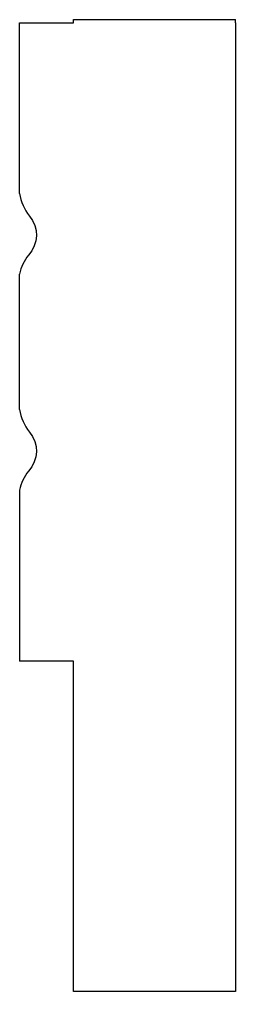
# Model space of a CAD drawing. Header units: millimetres. Extents: x 1187 to 1387, y -199 to 701.
import ezdxf

# ---------------------------------------------------------------- set-up
doc = ezdxf.new("R2010")
doc.units = ezdxf.units.MM

msp = doc.modelspace()

# ---------------------------------------------------------------- linework, layer by layer
for p, q in [((1187.32, 539.69), (1187.32, 697.9)), ((1187.32, 697.9), (1237.32, 697.9)), ((1237.32, 697.9), (1237.32, 700.9)), ((1237.32, 700.9), (1387.32, 700.9)), ((1387.32, 697.9), (1387.32, 700.9)), ((1387.32, 697.9), (1387.32, -199.1)), ((1187.32, 339.69), (1187.32, 465.1)), ((1187.32, 265.1), (1187.32, 106.9)), ((1237.32, 106.9), (1187.32, 106.9)), ((1237.32, -199.1), (1237.32, 106.9)), ((1387.32, -199.1), (1237.32, -199.1))]:
    msp.add_line(p, q)
for points in [[(1187.32, 539.69, 0.113339), (1196.48, 518.91, -0.380363), (1195.74, 482.77, 0.113668), (1187.32, 465.1, 0.189016)], [(1187.32, 339.69, 0.113339), (1196.48, 318.91, -0.380363), (1195.74, 282.77, 0.113668), (1187.32, 265.1, 0.189016)]]:
    msp.add_lwpolyline(points, format="xyb")

doc.saveas('drawing.dxf')
